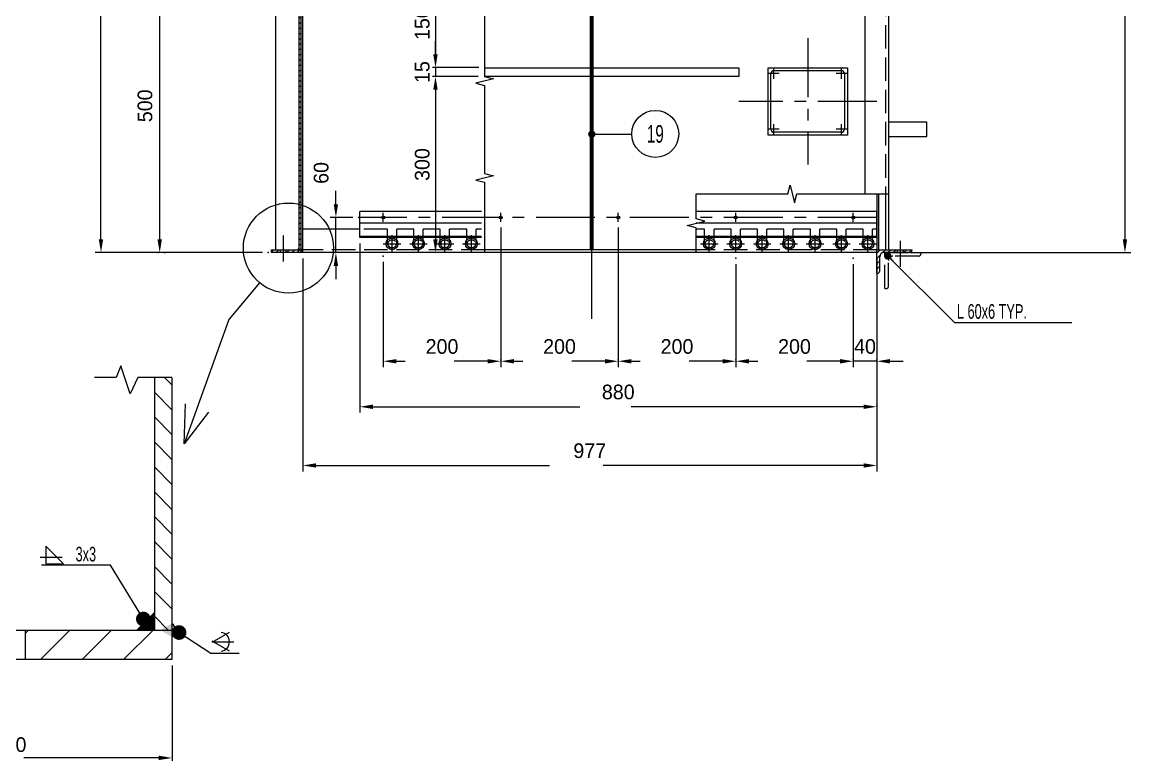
# Model space of a CAD drawing. Extents: x 0 to 8410, y 0 to 5940.
# Drawn here: x 2492 to 4379, y 2687 to 3945 of the extents above; entities that cross this region are included whole.
import ezdxf
from ezdxf.enums import TextEntityAlignment as Align

# ---------------------------------------------------------------- set-up
doc = ezdxf.new("R2010")
doc.units = 0
doc.header["$LTSCALE"] = 10
doc.header["$MEASUREMENT"] = 0
doc.linetypes.add('ASSI', pattern=[16, 10, -2, 2, -2])
doc.linetypes.add('TRATTEGGIO', pattern=[5.5, 4, -1.5])
doc.layers.add('P-2A08', color=7, linetype='Continuous')
doc.layers.add('P-5AED', color=7, linetype='Continuous')
doc.dimstyles.new('551N12131610_01_00411476260', dxfattribs={"dimscale": 10, "dimtxt": 2.5, "dimasz": 2.25, "dimexe": 0.5, "dimexo": 1, "dimgap": 1, "dimtad": 1, "dimlfac": 2, "dimdsep": 46, "dimtxsty": 'Standard', "dimblk1": 'NONE', "dimsah": 1, "dimcen": 0, "dimclrd": 6, "dimclre": 6, "dimclrt": 2, "dimazin": 2, "dimtfac": 1, "dimtdec": 4, "dimtmove": 0, "dimatfit": 3, "dimldrblk": 'DOT', "dimfxl": 0, "dimtvp": 1, "dimtolj": 1, "dimtzin": 0, "dimarcsym": 0})
doc.dimstyles.new('551N13131610_01_00411476260', dxfattribs={"dimscale": 10, "dimtxt": 2.5, "dimasz": 2.25, "dimexe": 0.5, "dimexo": 1, "dimgap": 1, "dimtad": 1, "dimdsep": 46, "dimtxsty": 'Standard', "dimsah": 1, "dimcen": 0, "dimclrd": 6, "dimclre": 6, "dimclrt": 2, "dimazin": 2, "dimtfac": 1, "dimtdec": 4, "dimtmove": 0, "dimatfit": 3, "dimldrblk": 'DOT', "dimfxl": 0, "dimtvp": 1, "dimtolj": 1, "dimtzin": 0, "dimarcsym": 0})
doc.dimstyles.new('772N11111810_01_00411476260', dxfattribs={"dimscale": 10, "dimtxt": 2.5, "dimasz": 2.25, "dimexe": 1, "dimexo": 1, "dimgap": 1.25, "dimtad": 1, "dimdsep": 46, "dimtxsty": 'Standard', "dimsah": 1, "dimcen": 0, "dimclrd": 6, "dimclre": 6, "dimclrt": 2, "dimazin": 2, "dimtfac": 1, "dimtdec": 4, "dimtmove": 0, "dimatfit": 3, "dimldrblk": 'DOT', "dimfxl": 0, "dimtvp": 1.25, "dimtolj": 1, "dimtzin": 0, "dimarcsym": 0})
doc.dimstyles.new('PD10_0553N13131510_01_00411476260', dxfattribs={"dimscale": 10, "dimtxt": 2.5, "dimasz": 2.25, "dimexe": 0.5, "dimexo": 1, "dimgap": 1, "dimtad": 1, "dimlfac": 0.1, "dimdsep": 46, "dimtxsty": 'Standard', "dimsah": 1, "dimcen": 0, "dimclrd": 6, "dimclre": 6, "dimclrt": 2, "dimazin": 2, "dimtfac": 1, "dimtdec": 4, "dimtmove": 0, "dimatfit": 3, "dimldrblk": 'DOT', "dimfxl": 0, "dimtvp": 1, "dimtolj": 1, "dimtzin": 0, "dimarcsym": 0})
doc.dimstyles.new('PD10_0883N13131510_01_00411476260', dxfattribs={"dimscale": 10, "dimtxt": 2.5, "dimasz": 2.25, "dimexe": 0.5, "dimexo": 1, "dimgap": 1, "dimtad": 1, "dimlfac": 0.1, "dimdsep": 46, "dimtxsty": 'Standard', "dimsah": 1, "dimcen": 0, "dimclrd": 6, "dimclre": 6, "dimclrt": 2, "dimazin": 2, "dimtfac": 1, "dimtdec": 4, "dimtmove": 0, "dimatfit": 3, "dimldrblk": 'DOT', "dimfxl": 0, "dimtvp": 1, "dimtolj": 1, "dimtzin": 0, "dimarcsym": 0})
pattern_1 = [(45, (0, 0), (-4.490128, 4.490128), [])]

# ---------------------------------------------------------------- blocks, each defined once
blk = doc.blocks.new('*D21')
at = {"layer": 'Defpoints', "color": 0, "linetype": 'Continuous'}
for p in [(2247.4, 2859.9), (2747.4, 2859.9), (2747.4, 2692.3)]:
    blk.add_point(p, dxfattribs=at)
at = {"layer": 'P-2A08', "color": 6, "linetype": 'Continuous', "lineweight": -2}
for p, q in [((2247.4, 2849.9), (2247.4, 2687.3)), ((2747.4, 2849.9), (2747.4, 2687.3)), ((2269.9, 2692.3), (2437.9, 2692.3)), ((2724.9, 2692.3), (2495.4, 2692.3))]:
    blk.add_line(p, q, dxfattribs=at)
at = {"layer": 'P-2A08', "color": 6, "linetype": 'Continuous'}
for points in [[(2269.9, 2696.1), (2269.9, 2688.6), (2247.4, 2692.3)], [(2724.9, 2696.1), (2724.9, 2688.6), (2747.4, 2692.3)]]:
    blk.add_solid(points, dxfattribs=at)
at = {"layer": 'P-2A08', "color": 2, "linetype": 'Continuous', "insert": (2481, 2714.8), "char_height": 25, "attachment_point": 5, "rotation": 0.0573}
blk.add_mtext('\\A1;50', dxfattribs=at)
blk = doc.blocks.new('_Dot')
at = {"color": 0, "linetype": 'ByBlock', "lineweight": -2}
blk.add_line((-0.5, 0), (-1, 0), dxfattribs=at)
at = {"color": 0, "linetype": 'ByBlock', "const_width": 0.5}
blk.add_lwpolyline([(-0.25, 0, 1), (0.25, 0, 1)], format="xyb", close=True, dxfattribs=at)
blk = doc.blocks.new('*D63')
at = {"layer": 'Defpoints', "color": 0, "linetype": 'Continuous'}
for p in [(3026.344549, 3612.882074), (3065.308435, 3612.882074), (3028.149, 3552.882074)]:
    blk.add_point(p, dxfattribs=at)
at = {"layer": 'P-5AED', "color": 6, "linetype": 'Continuous', "lineweight": -2}
for p, q in [((3026.344549, 3635.382074), (3026.344549, 3657.882074)), ((3055.308435, 3612.882074), (3016.344549, 3612.882074)), ((3026.344549, 3552.882074), (3026.344549, 3612.882074)), ((3018.149, 3552.882074), (3016.344549, 3552.882074)), ((3026.344549, 3530.382074), (3026.344549, 3507.882074))]:
    blk.add_line(p, q, dxfattribs=at)
at = {"layer": 'P-5AED', "color": 6, "linetype": 'Continuous'}
for points in [[(3022.594549, 3635.382074), (3030.094549, 3635.382074), (3026.344549, 3612.882074)], [(3022.594549, 3530.382074), (3030.094549, 3530.382074), (3026.344549, 3552.882074)]]:
    blk.add_solid(points, dxfattribs=at)
at = {"layer": 'P-5AED', "color": 2, "linetype": 'Continuous', "insert": (3001.344549, 3688.59636), "char_height": 25, "attachment_point": 5, "rotation": 89.999998465}
blk.add_mtext('\\A1;60', dxfattribs=at)
blk = doc.blocks.new('*D64')
at = {"layer": 'Defpoints', "color": 0, "linetype": 'Continuous'}
for p in [(2970, 3552.9), (3947, 3552.9), (2970, 3190.4)]:
    blk.add_point(p, dxfattribs=at)
at = {"layer": 'P-5AED', "color": 6, "linetype": 'Continuous', "lineweight": -2}
for p, q in [((2970, 3542.9), (2970, 3180.4)), ((3947, 3542.9), (3947, 3180.4)), ((2992.5, 3190.4), (3389.8, 3190.4)), ((3924.5, 3190.4), (3481.4, 3190.4))]:
    blk.add_line(p, q, dxfattribs=at)
at = {"layer": 'P-5AED', "color": 6, "linetype": 'Continuous'}
for points in [[(2992.5, 3194.1), (2992.5, 3186.6), (2970, 3190.4)], [(3924.5, 3194.1), (3924.5, 3186.6), (3947, 3190.4)]]:
    blk.add_solid(points, dxfattribs=at)
at = {"layer": 'P-5AED', "color": 2, "linetype": 'Continuous', "insert": (3458.5, 3215.4), "char_height": 25, "attachment_point": 5, "rotation": 0.0573}
blk.add_mtext('\\A1;977', dxfattribs=at)
blk = doc.blocks.new('*D65')
at = {"layer": 'Defpoints', "color": 0, "linetype": 'Continuous'}
for p in [(2626.491977, 5052.882074), (2923.991977, 5052.882074), (2911.358876, 3552.882074)]:
    blk.add_point(p, dxfattribs=at)
at = {"layer": 'P-5AED', "color": 6, "linetype": 'Continuous', "lineweight": -2}
for p, q in [((2913.991977, 5052.882074), (2616.491977, 5052.882074)), ((2626.491977, 3575.382074), (2626.491977, 5030.382074)), ((2901.358876, 3552.882074), (2616.491977, 3552.882074))]:
    blk.add_line(p, q, dxfattribs=at)
at = {"layer": 'P-5AED', "color": 6, "linetype": 'Continuous'}
for points in [[(2622.741977, 5030.382074), (2630.241977, 5030.382074), (2626.491977, 5052.882074)], [(2622.741977, 3575.382074), (2630.241977, 3575.382074), (2626.491977, 3552.882074)]]:
    blk.add_solid(points, dxfattribs=at)
at = {"layer": 'P-5AED', "color": 2, "linetype": 'Continuous', "insert": (2601.491977, 4302.882074), "char_height": 25, "attachment_point": 5, "rotation": 89.999998465}
blk.add_mtext('\\A1;1500', dxfattribs=at)
blk = doc.blocks.new('*D67')
at = {"layer": 'Defpoints', "color": 0, "linetype": 'Continuous'}
for p in [(2726.491977, 4052.882074), (2923.991977, 4052.882074), (2723.991977, 3552.882074)]:
    blk.add_point(p, dxfattribs=at)
at = {"layer": 'P-5AED', "color": 6, "linetype": 'Continuous', "lineweight": -2}
for p, q in [((2913.991977, 4052.882074), (2716.491977, 4052.882074)), ((2726.491977, 3575.382074), (2726.491977, 4030.382074)), ((2733.991977, 3552.882074), (2736.491977, 3552.882074))]:
    blk.add_line(p, q, dxfattribs=at)
at = {"layer": 'P-5AED', "color": 6, "linetype": 'Continuous'}
for points in [[(2722.741977, 4030.382074), (2730.241977, 4030.382074), (2726.491977, 4052.882074)], [(2722.741977, 3575.382074), (2730.241977, 3575.382074), (2726.491977, 3552.882074)]]:
    blk.add_solid(points, dxfattribs=at)
at = {"layer": 'P-5AED', "color": 2, "linetype": 'Continuous', "insert": (2701.491977, 3802.882074), "char_height": 25, "attachment_point": 5, "rotation": 89.999998465}
blk.add_mtext('\\A1;500', dxfattribs=at)
blk = doc.blocks.new('*D71')
at = {"layer": 'Defpoints', "color": 0, "linetype": 'Continuous'}
for p in [(4166.991977, 5352.882074), (4003.391977, 3552.882074), (4369.491977, 3552.882074)]:
    blk.add_point(p, dxfattribs=at)
at = {"layer": 'P-5AED', "color": 6, "linetype": 'Continuous', "lineweight": -2}
for p, q in [((4176.991977, 5352.882074), (4379.491977, 5352.882074)), ((4369.491977, 5330.382074), (4369.491977, 3575.382074)), ((4013.391977, 3552.882074), (4379.491977, 3552.882074))]:
    blk.add_line(p, q, dxfattribs=at)
at = {"layer": 'P-5AED', "color": 6, "linetype": 'Continuous'}
for points in [[(4365.741977, 5330.382074), (4373.241977, 5330.382074), (4369.491977, 5352.882074)], [(4365.741977, 3575.382074), (4373.241977, 3575.382074), (4369.491977, 3552.882074)]]:
    blk.add_solid(points, dxfattribs=at)
at = {"layer": 'P-5AED', "color": 2, "linetype": 'Continuous', "insert": (4344.491977, 4452.882074), "char_height": 25, "attachment_point": 5, "rotation": 89.999998465}
blk.add_mtext('\\A1;1800', dxfattribs=at)
blk = doc.blocks.new('*D76')
at = {"layer": 'Defpoints', "color": 0, "linetype": 'Continuous'}
for p in [(3067, 3578.5), (3067, 3290.4), (3947, 3292.9)]:
    blk.add_point(p, dxfattribs=at)
at = {"layer": 'P-5AED', "color": 6, "linetype": 'Continuous', "lineweight": -2}
for p, q in [((3067, 3568.5), (3067, 3280.4)), ((3089.5, 3290.4), (3441.4, 3290.4)), ((3924.5, 3290.4), (3528.9, 3290.4)), ((3947, 3282.9), (3947, 3280.4))]:
    blk.add_line(p, q, dxfattribs=at)
at = {"layer": 'P-5AED', "color": 6, "linetype": 'Continuous'}
for points in [[(3089.5, 3294.1), (3089.5, 3286.6), (3067, 3290.4)], [(3924.5, 3294.1), (3924.5, 3286.6), (3947, 3290.4)]]:
    blk.add_solid(points, dxfattribs=at)
at = {"layer": 'P-5AED', "color": 2, "linetype": 'Continuous', "insert": (3507, 3315.4), "char_height": 25, "attachment_point": 5, "rotation": 0.0573}
blk.add_mtext('\\A1;880', dxfattribs=at)
blk = doc.blocks.new('*D77')
at = {"layer": 'Defpoints', "color": 0, "linetype": 'Continuous'}
for p in [(3906.991977, 3543.384282), (3906.991977, 3367.882074), (3946.991977, 3370.382074)]:
    blk.add_point(p, dxfattribs=at)
at = {"layer": 'P-5AED', "color": 6, "linetype": 'Continuous', "lineweight": -2}
for p, q in [((3906.991977, 3533.384282), (3906.991977, 3357.882074)), ((3884.491977, 3367.882074), (3861.991977, 3367.882074)), ((3946.991977, 3367.882074), (3906.991977, 3367.882074)), ((3946.991977, 3360.382074), (3946.991977, 3357.882074)), ((3969.491977, 3367.882074), (3991.991977, 3367.882074))]:
    blk.add_line(p, q, dxfattribs=at)
at = {"layer": 'P-5AED', "color": 6, "linetype": 'Continuous'}
for points in [[(3884.491977, 3371.632074), (3884.491977, 3364.132074), (3906.991977, 3367.882074)], [(3969.491977, 3371.632074), (3969.491977, 3364.132074), (3946.991977, 3367.882074)]]:
    blk.add_solid(points, dxfattribs=at)
at = {"layer": 'P-5AED', "color": 2, "linetype": 'Continuous', "insert": (3926.991977, 3392.882074), "char_height": 25, "attachment_point": 5, "rotation": 0.05729578}
blk.add_mtext('\\A1;40', dxfattribs=at)
blk = doc.blocks.new('*D78')
at = {"layer": 'Defpoints', "color": 0, "linetype": 'Continuous'}
for p in [(3707, 3543.4), (3707, 3367.9), (3907, 3370.4)]:
    blk.add_point(p, dxfattribs=at)
at = {"layer": 'P-5AED', "color": 6, "linetype": 'Continuous', "lineweight": -2}
for p, q in [((3707, 3533.4), (3707, 3357.9)), ((3729.5, 3367.9), (3744.5, 3367.9)), ((3884.5, 3367.9), (3827.8, 3367.9)), ((3907, 3360.4), (3907, 3357.9))]:
    blk.add_line(p, q, dxfattribs=at)
at = {"layer": 'P-5AED', "color": 6, "linetype": 'Continuous'}
for points in [[(3729.5, 3371.6), (3729.5, 3364.1), (3707, 3367.9)], [(3884.5, 3371.6), (3884.5, 3364.1), (3907, 3367.9)]]:
    blk.add_solid(points, dxfattribs=at)
at = {"layer": 'P-5AED', "color": 2, "linetype": 'Continuous', "insert": (3807, 3392.9), "char_height": 25, "attachment_point": 5, "rotation": 0.0573}
blk.add_mtext('\\A1;200', dxfattribs=at)
blk = doc.blocks.new('*D79')
at = {"layer": 'Defpoints', "color": 0, "linetype": 'Continuous'}
for p in [(3507, 3605.4), (3507, 3367.9), (3707, 3370.4)]:
    blk.add_point(p, dxfattribs=at)
at = {"layer": 'P-5AED', "color": 6, "linetype": 'Continuous', "lineweight": -2}
for p, q in [((3507, 3595.4), (3507, 3357.9)), ((3529.5, 3367.9), (3544.5, 3367.9)), ((3684.5, 3367.9), (3627.8, 3367.9)), ((3707, 3360.4), (3707, 3357.9))]:
    blk.add_line(p, q, dxfattribs=at)
at = {"layer": 'P-5AED', "color": 6, "linetype": 'Continuous'}
for points in [[(3529.5, 3371.6), (3529.5, 3364.1), (3507, 3367.9)], [(3684.5, 3371.6), (3684.5, 3364.1), (3707, 3367.9)]]:
    blk.add_solid(points, dxfattribs=at)
at = {"layer": 'P-5AED', "color": 2, "linetype": 'Continuous', "insert": (3607, 3392.9), "char_height": 25, "attachment_point": 5, "rotation": 0.0573}
blk.add_mtext('\\A1;200', dxfattribs=at)
blk = doc.blocks.new('*D80')
at = {"layer": 'Defpoints', "color": 0, "linetype": 'Continuous'}
for p in [(3307, 3605.4), (3307, 3367.9), (3507, 3370.4)]:
    blk.add_point(p, dxfattribs=at)
at = {"layer": 'P-5AED', "color": 6, "linetype": 'Continuous', "lineweight": -2}
for p, q in [((3307, 3595.4), (3307, 3357.9)), ((3329.5, 3367.9), (3344.5, 3367.9)), ((3484.5, 3367.9), (3427.8, 3367.9)), ((3507, 3360.4), (3507, 3357.9))]:
    blk.add_line(p, q, dxfattribs=at)
at = {"layer": 'P-5AED', "color": 6, "linetype": 'Continuous'}
for points in [[(3329.5, 3371.6), (3329.5, 3364.1), (3307, 3367.9)], [(3484.5, 3371.6), (3484.5, 3364.1), (3507, 3367.9)]]:
    blk.add_solid(points, dxfattribs=at)
at = {"layer": 'P-5AED', "color": 2, "linetype": 'Continuous', "insert": (3407, 3392.9), "char_height": 25, "attachment_point": 5, "rotation": 0.0573}
blk.add_mtext('\\A1;200', dxfattribs=at)
blk = doc.blocks.new('*D81')
at = {"layer": 'Defpoints', "color": 0, "linetype": 'Continuous'}
for p in [(3107, 3547.1), (3107, 3367.9), (3307, 3370.4)]:
    blk.add_point(p, dxfattribs=at)
at = {"layer": 'P-5AED', "color": 6, "linetype": 'Continuous', "lineweight": -2}
for p, q in [((3107, 3537.1), (3107, 3357.9)), ((3129.5, 3367.9), (3144.5, 3367.9)), ((3284.5, 3367.9), (3227.8, 3367.9)), ((3307, 3360.4), (3307, 3357.9))]:
    blk.add_line(p, q, dxfattribs=at)
at = {"layer": 'P-5AED', "color": 6, "linetype": 'Continuous'}
for points in [[(3129.5, 3371.6), (3129.5, 3364.1), (3107, 3367.9)], [(3284.5, 3371.6), (3284.5, 3364.1), (3307, 3367.9)]]:
    blk.add_solid(points, dxfattribs=at)
at = {"layer": 'P-5AED', "color": 2, "linetype": 'Continuous', "insert": (3207, 3392.9), "char_height": 25, "attachment_point": 5, "rotation": 0.0573}
blk.add_mtext('\\A1;200', dxfattribs=at)
blk = doc.blocks.new('*D84')
at = {"layer": 'Defpoints', "color": 0, "linetype": 'Continuous'}
for p in [(3278.7, 3852.9), (3195.9, 3552.9), (3279.5, 3552.9)]:
    blk.add_point(p, dxfattribs=at)
at = {"layer": 'P-5AED', "color": 6, "linetype": 'Continuous', "lineweight": -2}
for p, q in [((3268.7, 3852.9), (3190.9, 3852.9)), ((3195.9, 3830.4), (3195.9, 3575.4)), ((3269.5, 3552.9), (3190.9, 3552.9))]:
    blk.add_line(p, q, dxfattribs=at)
at = {"layer": 'P-5AED', "color": 6, "linetype": 'Continuous'}
for points in [[(3192.1, 3830.4), (3199.6, 3830.4), (3195.9, 3852.9)], [(3192.1, 3575.4), (3199.6, 3575.4), (3195.9, 3552.9)]]:
    blk.add_solid(points, dxfattribs=at)
at = {"layer": 'P-5AED', "color": 2, "linetype": 'Continuous', "insert": (3173.4, 3702.9), "char_height": 25, "attachment_point": 5, "rotation": 90}
blk.add_mtext('\\A1;300', dxfattribs=at)
blk = doc.blocks.new('*D85')
at = {"layer": 'Defpoints', "color": 0, "linetype": 'Continuous'}
for p in [(3195.9, 3852.9), (3278.7, 3852.9), (3279.5, 3867.9)]:
    blk.add_point(p, dxfattribs=at)
at = {"layer": 'P-5AED', "color": 6, "linetype": 'Continuous', "lineweight": -2}
for p, q in [((3195.9, 3890.4), (3195.9, 3912.9)), ((3269.5, 3867.9), (3190.9, 3867.9)), ((3268.7, 3852.9), (3190.9, 3852.9)), ((3195.9, 3867.9), (3195.9, 3852.9)), ((3195.9, 3830.4), (3195.9, 3807.9))]:
    blk.add_line(p, q, dxfattribs=at)
at = {"layer": 'P-5AED', "color": 6, "linetype": 'Continuous'}
for points in [[(3192.1, 3890.4), (3199.6, 3890.4), (3195.9, 3867.9)], [(3192.1, 3830.4), (3199.6, 3830.4), (3195.9, 3852.9)]]:
    blk.add_solid(points, dxfattribs=at)
at = {"layer": 'P-5AED', "color": 2, "linetype": 'Continuous', "insert": (3173.4, 3860.4), "char_height": 25, "attachment_point": 5, "rotation": 90}
blk.add_mtext('\\A1;15', dxfattribs=at)
blk = doc.blocks.new('*D86')
at = {"layer": 'Defpoints', "color": 0, "linetype": 'Continuous'}
for p in [(3278.7, 4017.9), (3195.9, 3867.9), (3279.5, 3867.9)]:
    blk.add_point(p, dxfattribs=at)
at = {"layer": 'P-5AED', "color": 6, "linetype": 'Continuous', "lineweight": -2}
for p, q in [((3268.7, 4017.9), (3190.9, 4017.9)), ((3195.9, 3995.4), (3195.9, 3890.4)), ((3269.5, 3867.9), (3190.9, 3867.9))]:
    blk.add_line(p, q, dxfattribs=at)
at = {"layer": 'P-5AED', "color": 6, "linetype": 'Continuous'}
for points in [[(3192.1, 3995.4), (3199.6, 3995.4), (3195.9, 4017.9)], [(3192.1, 3890.4), (3199.6, 3890.4), (3195.9, 3867.9)]]:
    blk.add_solid(points, dxfattribs=at)
at = {"layer": 'P-5AED', "color": 2, "linetype": 'Continuous', "insert": (3173.4, 3942.9), "char_height": 25, "attachment_point": 5, "rotation": 90}
blk.add_mtext('\\A1;150', dxfattribs=at)
blk = doc.blocks.new('*D91')
at = {"layer": 'Defpoints', "color": 0, "linetype": 'Continuous'}
for p in [(3712, 4347.9), (3712, 4256.7), (3462, 3440.4)]:
    blk.add_point(p, dxfattribs=at)
at = {"layer": 'P-5AED', "color": 6, "linetype": 'Continuous', "lineweight": -2}
for p, q in [((3712, 4337.9), (3712, 4251.7)), ((3462, 3450.4), (3462, 4261.7)), ((3462, 4256.7), (3689.5, 4256.7))]:
    blk.add_line(p, q, dxfattribs=at)
at = {"layer": 'P-5AED', "color": 6, "linetype": 'Continuous'}
blk.add_solid([(3689.5, 4260.5), (3689.5, 4253), (3712, 4256.7)], dxfattribs=at)
at = {"layer": 'P-5AED', "color": 2, "linetype": 'Continuous', "insert": (3376, 4279.2), "char_height": 25, "attachment_point": 5, "rotation": 0.0573}
blk.add_mtext('\\A1;500', dxfattribs=at)
blk = doc.blocks.new('_None')

msp = doc.modelspace()

# ---------------------------------------------------------------- hatches: boundary and pattern name
at = {"layer": 'P-2A08', "linetype": 'Continuous'}
h = msp.add_hatch(dxfattribs=at)
h.set_pattern_fill('_U', color=6, scale=30, angle=315, style=0, pattern_type=0)
h.set_pattern_definition([(315, (-106972.518, -26874.656), (21.2132034, 21.2132034), [])])
h.paths.add_polyline_path([(2747.3587, 2909.8514), (2717.3587, 2909.8514), (2717.3587, 3340.3956), (2747.3587, 3340.3956)])
h = msp.add_hatch(dxfattribs=at)
h.set_pattern_fill('_U', color=6, angle=45, style=0, pattern_type=0)
h.set_pattern_definition([(45, (-106972.5175, -26874.6563), (-0.707106781, 0.707106781), [])])
h.paths.add_polyline_path([(2717.3587, 2909.8514), (2717.3587, 2939.8514), (2687.3587, 2909.8514)])
h = msp.add_hatch(dxfattribs=at)
h.set_pattern_fill('_U', color=6, scale=50, angle=45, style=0, pattern_type=0)
h.set_pattern_definition([(45, (-106972.52, -26874.656), (-35.35534, 35.35534), [])])
h.paths.add_polyline_path([(2497.3587, 2859.8514), (2747.3587, 2859.8514), (2747.3587, 2909.8514), (2497.3587, 2909.8514)])
h = msp.add_hatch(color=6, dxfattribs=at)
edge = h.paths.add_edge_path()
edge.add_line((2747.3587, 2921.3984), (2727.3587, 2909.8514))
edge.add_line((2727.3587, 2909.8514), (2747.3587, 2898.3043))
edge.add_arc((2739.5645, 2909.8514), 13.9314, 304.0192916, 415.9807084)
at = {"layer": 'P-5AED', "linetype": 'Continuous'}
h = msp.add_hatch(dxfattribs=at)
h.set_pattern_fill('_U', color=6, scale=6.35, angle=45, style=0, pattern_type=0)
h.set_pattern_definition(pattern_1)
h.paths.add_polyline_path([(2941.992, 3557.8821), (2963.992, 3557.8821), (2963.992, 4477.8821), (2966.992, 4477.8821), (2966.992, 3552.8821), (2941.992, 3552.8821)])
h = msp.add_hatch(dxfattribs=at)
h.set_pattern_fill('_U', color=6, scale=6.35, angle=45, style=0, pattern_type=0)
h.set_pattern_definition(pattern_1)
h.paths.add_polyline_path([(2916.992, 3552.8821), (2931.992, 3552.8821), (2931.992, 3557.8821), (2916.992, 3557.8821)])
for points in [[(2960.992, 3557.8821), (2963.992, 3557.8821), (2963.992, 3560.8821)], [(2966.992, 3555.7608), (2967.2977, 3556.1187), (2967.5437, 3556.5201), (2967.7238, 3556.955), (2967.8337, 3557.4128), (2967.8707, 3557.8821), (2967.8337, 3558.3514), (2967.7238, 3558.8091), (2967.5437, 3559.244), (2967.2977, 3559.6454), (2966.992, 3560.0034), (2964.8707, 3557.8821)]]:
    msp.add_hatch(color=6, dxfattribs=at).paths.add_polyline_path(points)
h = msp.add_hatch(dxfattribs=at)
h.set_pattern_fill('_U', color=6, scale=6.35, angle=45, style=0, pattern_type=0)
h.set_pattern_definition(pattern_1)
h.paths.add_polyline_path([(3951.992, 3545.6821), (3952.0314, 3546.4347), (3952.1493, 3547.179), (3952.3444, 3547.907), (3952.6145, 3548.6106), (3952.9566, 3549.2821), (3953.3671, 3549.9141), (3953.8413, 3550.4998), (3954.3742, 3551.0327), (3954.9599, 3551.507), (3955.592, 3551.9175), (3956.2635, 3552.2596), (3956.9671, 3552.5297), (3957.695, 3552.7247), (3958.4394, 3552.8426), (3959.192, 3552.8821), (3981.992, 3552.8821), (3981.992, 3557.8821), (3946.992, 3557.8821), (3946.992, 3518.9229), (3948.392, 3518.9229), (3948.9043, 3518.9595), (3949.4062, 3519.0687), (3949.8875, 3519.2482), (3950.3383, 3519.4944), (3950.7495, 3519.8022), (3951.1127, 3520.1654), (3951.4205, 3520.5766), (3951.6667, 3521.0274), (3951.8462, 3521.5087), (3951.9553, 3522.0106), (3951.992, 3522.5229)])
h = msp.add_hatch(dxfattribs=at)
h.set_pattern_fill('_U', color=6, scale=6.35, angle=45, style=0, pattern_type=0)
h.set_pattern_definition(pattern_1)
h.paths.add_polyline_path([(4003.392, 3552.8821), (4003.9043, 3552.9187), (4004.4062, 3553.0279), (4004.8875, 3553.2074), (4005.3383, 3553.4536), (4005.7495, 3553.7614), (4006.1127, 3554.1246), (4006.4205, 3554.5358), (4006.6667, 3554.9866), (4006.8462, 3555.4678), (4006.9553, 3555.9697), (4006.992, 3556.4821), (4006.992, 3557.8821), (3991.992, 3557.8821), (3991.992, 3552.8821)])

# ---------------------------------------------------------------- linework, layer by layer
at = {"layer": 'P-2A08', "color": 6, "linetype": 'Continuous'}
for p, q in [((2660.307, 3360.3097), (2652.3462, 3340.3956)), ((2676.2285, 3312.5449), (2660.307, 3360.3097)), ((2652.3462, 3340.3956), (2615.7266, 3340.3956)), ((2688.9658, 3340.3956), (2676.2285, 3312.5449)), ((2747.3587, 3340.3956), (2688.9658, 3340.3956)), ((2532.6551, 3052.7994), (2532.6551, 3022.7994)), ((2532.6551, 3052.7994), (2532.6551, 3022.7994)), ((2562.6551, 3022.7994), (2532.6551, 3052.7994)), ((2522.8509, 3034.2783), (2560.3799, 3034.2783)), ((2642.7267, 3020.5168), (2525.5365, 3020.5168)), ((2532.6551, 3022.7994), (2562.6551, 3022.7994)), ((2813.3391, 2870.6955), (2861.9502, 2870.6955))]:
    msp.add_line(p, q, dxfattribs=at)
at = {"layer": 'P-2A08', "color": 4, "linetype": 'Continuous'}
for p, q in [((2717.3587, 3340.3956), (2717.3587, 2909.8514)), ((2747.3587, 3340.3956), (2747.3587, 2909.8514)), ((2717.3587, 2939.8514), (2687.3587, 2909.8514)), ((2717.3587, 2909.8514), (2717.3587, 2939.8514)), ((2247.3587, 2909.8514), (2747.3587, 2909.8514)), ((2497.3587, 2909.8514), (2497.3587, 2859.8514)), ((2687.3587, 2909.8514), (2717.3587, 2909.8514)), ((2747.3587, 2909.8514), (2747.3587, 2859.8514)), ((2747.3587, 2859.8514), (2247.3587, 2859.8514))]:
    msp.add_line(p, q, dxfattribs=at)
at = {"layer": 'P-2A08', "color": 2, "linetype": 'Continuous'}
for p, q in [((2844.7699, 2905.7006), (2815.4695, 2888.784)), ((2815.4695, 2891.5595), (2844.7699, 2874.6429)), ((2815.4695, 2890.1717), (2852.8963, 2890.1717))]:
    msp.add_line(p, q, dxfattribs=at)
at = {"layer": 'P-2A08', "color": 6, "linetype": 'Continuous'}
msp.add_arc((2739.5645, 2909.8514), 13.9314, 304.0192916, 55.9807084, dxfattribs=at)
at = {"layer": 'P-2A08', "color": 2, "linetype": 'Continuous'}
msp.add_arc((2829.0554, 2890.1717), 16.1217, 276.598919, 83.401081, dxfattribs=at)
at = {"layer": 'P-5AED', "color": 4, "linetype": 'Continuous'}
for p, q in [((3966.992, 5352.8821), (3966.992, 3652.8821)), ((2969.992, 3552.8821), (2969.992, 5049.8821)), ((2963.992, 3557.8821), (2963.992, 4477.8821)), ((2966.992, 3552.8821), (2966.992, 4477.8821)), ((2923.992, 3557.8821), (2923.992, 4052.8821)), ((3459.492, 3557.8821), (3459.492, 4050.3821)), ((3464.492, 3557.8821), (3464.492, 4050.3821)), ((3926.992, 4050.3821), (3926.992, 3652.8821)), ((3711.992, 3852.8821), (3278.6598, 3852.8821)), ((3279.492, 3867.8821), (3711.992, 3867.8821)), ((3711.992, 3867.8821), (3711.992, 3852.8821)), ((3761.992, 3752.8821), (3761.992, 3867.8821)), ((3761.992, 3867.8821), (3896.992, 3867.8821)), ((3766.992, 3762.8821), (3766.992, 3857.8821)), ((3771.992, 3862.8821), (3886.992, 3862.8821)), ((3891.992, 3857.8821), (3891.992, 3762.8821)), ((3896.992, 3867.8821), (3896.992, 3752.8821)), ((3966.992, 3775.3821), (4031.992, 3775.3821)), ((4031.992, 3750.3821), (4031.992, 3775.3821)), ((3886.992, 3757.8821), (3771.992, 3757.8821)), ((3896.992, 3752.8821), (3761.992, 3752.8821)), ((3966.992, 3750.3821), (4031.992, 3750.3821)), ((3946.992, 3652.8821), (3946.992, 3557.8821)), ((3949.992, 3652.8821), (3949.992, 3557.8821)), ((3961.992, 3652.8821), (3961.992, 3557.8821)), ((3966.992, 3652.8821), (3966.992, 3557.8821)), ((3066.992, 3578.4869), (3066.992, 3622.8821)), ((3274.492, 3622.8821), (3066.992, 3622.8821)), ((3946.992, 3622.8821), (3639.492, 3622.8821)), ((3066.992, 3592.8821), (2969.992, 3592.8821)), ((3274.492, 3602.8821), (3066.992, 3602.8821)), ((3946.992, 3602.8821), (3639.492, 3602.8821)), ((3274.492, 3580.6082), (3066.992, 3580.6082)), ((3274.492, 3578.4869), (3066.992, 3578.4869)), ((3946.992, 3580.6082), (3639.492, 3580.6082)), ((3946.992, 3578.4869), (3639.492, 3578.4869)), ((2916.992, 3552.8821), (2916.992, 3557.8821)), ((2916.992, 3557.8821), (2941.992, 3557.8821)), ((2941.992, 3552.8821), (2916.992, 3552.8821)), ((2931.992, 3552.8821), (2931.992, 3557.8821)), ((2941.992, 3552.8821), (2941.992, 3557.8821)), ((2941.992, 3557.8821), (2963.992, 3557.8821)), ((2966.992, 3552.8821), (2941.992, 3552.8821)), ((3028.149, 3552.8821), (2966.992, 3552.8821)), ((3946.992, 3552.8821), (3028.149, 3552.8821)), ((3639.492, 3557.8821), (3279.492, 3557.8821)), ((3946.992, 3517.8821), (3946.992, 3557.8821)), ((3946.992, 3557.8821), (4006.992, 3557.8821)), ((4006.992, 3557.8821), (4006.992, 3556.4821)), ((3951.992, 3521.4821), (3951.992, 3545.6821)), ((3946.992, 3517.8821), (3948.392, 3517.8821))]:
    msp.add_line(p, q, dxfattribs=at)
at = {"layer": 'P-5AED', "color": 6, "linetype": 'ASSI'}
for p, q in [((3461.992, 3440.4061), (3461.992, 5336.8436)), ((3829.492, 3917.8821), (3829.492, 3702.8821)), ((3780.992, 3857.8821), (3762.992, 3857.8821)), ((3771.992, 3848.8821), (3771.992, 3866.8821)), ((3895.992, 3857.8821), (3877.992, 3857.8821)), ((3886.992, 3848.8821), (3886.992, 3866.8821)), ((3946.992, 3810.3821), (3711.992, 3810.3821)), ((3780.992, 3762.8821), (3762.992, 3762.8821)), ((3771.992, 3753.8821), (3771.992, 3771.8821)), ((3895.992, 3762.8821), (3877.992, 3762.8821)), ((3886.992, 3753.8821), (3886.992, 3771.8821)), ((3946.992, 3612.8821), (3066.992, 3612.8821)), ((3106.992, 3605.3821), (3106.992, 3620.3821)), ((3306.992, 3605.3821), (3306.992, 3620.3821)), ((3506.992, 3605.3821), (3506.992, 3620.3821)), ((3706.992, 3605.3821), (3706.992, 3620.3821)), ((3906.992, 3605.3821), (3906.992, 3620.3821)), ((2936.992, 3537.5189), (2936.992, 3581.9581)), ((3106.992, 3567.8821), (3136.992, 3567.8821)), ((3121.992, 3552.8821), (3121.992, 3582.8821)), ((3151.992, 3567.8821), (3181.992, 3567.8821)), ((3166.992, 3552.8821), (3166.992, 3582.8821)), ((3196.992, 3567.8821), (3226.992, 3567.8821)), ((3211.992, 3552.8821), (3211.992, 3582.8821)), ((3241.992, 3567.8821), (3271.992, 3567.8821)), ((3256.992, 3552.8821), (3256.992, 3582.8821)), ((3646.992, 3567.8821), (3676.992, 3567.8821)), ((3661.992, 3552.8821), (3661.992, 3582.8821)), ((3691.992, 3567.8821), (3721.992, 3567.8821)), ((3706.992, 3552.8821), (3706.992, 3582.8821)), ((3736.992, 3567.8821), (3766.992, 3567.8821)), ((3751.992, 3552.8821), (3751.992, 3582.8821)), ((3781.992, 3567.8821), (3811.992, 3567.8821)), ((3796.992, 3552.8821), (3796.992, 3582.8821)), ((3826.992, 3567.8821), (3856.992, 3567.8821)), ((3841.992, 3552.8821), (3841.992, 3582.8821)), ((3871.992, 3567.8821), (3901.992, 3567.8821)), ((3886.992, 3552.8821), (3886.992, 3582.8821)), ((3916.992, 3567.8821), (3946.992, 3567.8821)), ((3931.992, 3552.8821), (3931.992, 3582.8821)), ((3986.992, 3573.2453), (3986.992, 3528.8061))]:
    msp.add_line(p, q, dxfattribs=at)
at = {"layer": 'P-5AED', "color": 6, "linetype": 'TRATTEGGIO'}
for p, q in [((3961.992, 4050.3821), (3961.992, 3652.8821)), ((3113.992, 3592.8821), (3066.992, 3592.8821)), ((3113.992, 3573.8821), (3113.992, 3592.8821)), ((3158.992, 3592.8821), (3129.992, 3592.8821)), ((3129.992, 3573.8821), (3129.992, 3592.8821)), ((3158.992, 3573.8821), (3158.992, 3592.8821)), ((3203.992, 3592.8821), (3174.992, 3592.8821)), ((3174.992, 3573.8821), (3174.992, 3592.8821)), ((3203.992, 3573.8821), (3203.992, 3592.8821)), ((3248.992, 3592.8821), (3219.992, 3592.8821)), ((3219.992, 3573.8821), (3219.992, 3592.8821)), ((3248.992, 3573.8821), (3248.992, 3592.8821)), ((3274.492, 3592.8821), (3264.992, 3592.8821)), ((3264.992, 3573.8821), (3264.992, 3592.8821)), ((3653.992, 3592.8821), (3639.492, 3592.8821)), ((3653.992, 3573.8821), (3653.992, 3592.8821)), ((3698.992, 3592.8821), (3669.992, 3592.8821)), ((3669.992, 3573.8821), (3669.992, 3592.8821)), ((3698.992, 3573.8821), (3698.992, 3592.8821)), ((3743.992, 3592.8821), (3714.992, 3592.8821)), ((3714.992, 3573.8821), (3714.992, 3592.8821)), ((3743.992, 3573.8821), (3743.992, 3592.8821)), ((3788.992, 3592.8821), (3759.992, 3592.8821)), ((3759.992, 3573.8821), (3759.992, 3592.8821)), ((3788.992, 3573.8821), (3788.992, 3592.8821)), ((3833.992, 3592.8821), (3804.992, 3592.8821)), ((3804.992, 3573.8821), (3804.992, 3592.8821)), ((3833.992, 3573.8821), (3833.992, 3592.8821)), ((3878.992, 3592.8821), (3849.992, 3592.8821)), ((3849.992, 3573.8821), (3849.992, 3592.8821)), ((3878.992, 3573.8821), (3878.992, 3592.8821)), ((3894.992, 3573.8821), (3894.992, 3592.8821)), ((3923.992, 3592.8821), (3894.992, 3592.8821)), ((3923.992, 3573.8821), (3923.992, 3592.8821)), ((3939.992, 3573.8821), (3939.992, 3592.8821)), ((3946.992, 3592.8821), (3939.992, 3592.8821)), ((3113.992, 3568.8821), (3113.992, 3573.8821)), ((3129.992, 3568.8821), (3129.992, 3573.8821)), ((3158.992, 3568.8821), (3158.992, 3573.8821)), ((3174.992, 3568.8821), (3174.992, 3573.8821)), ((3203.992, 3568.8821), (3203.992, 3573.8821)), ((3219.992, 3568.8821), (3219.992, 3573.8821)), ((3248.992, 3568.8821), (3248.992, 3573.8821)), ((3264.992, 3568.8821), (3264.992, 3573.8821)), ((3653.992, 3568.8821), (3653.992, 3573.8821)), ((3669.992, 3568.8821), (3669.992, 3573.8821)), ((3698.992, 3568.8821), (3698.992, 3573.8821)), ((3714.992, 3568.8821), (3714.992, 3573.8821)), ((3743.992, 3568.8821), (3743.992, 3573.8821)), ((3759.992, 3568.8821), (3759.992, 3573.8821)), ((3788.992, 3568.8821), (3788.992, 3573.8821)), ((3804.992, 3568.8821), (3804.992, 3573.8821)), ((3833.992, 3568.8821), (3833.992, 3573.8821)), ((3849.992, 3568.8821), (3849.992, 3573.8821)), ((3878.992, 3568.8821), (3878.992, 3573.8821)), ((3894.992, 3568.8821), (3894.992, 3573.8821)), ((3923.992, 3568.8821), (3923.992, 3573.8821)), ((3939.992, 3568.8821), (3939.992, 3573.8821)), ((3279.492, 3557.8821), (2969.992, 3557.8821)), ((3946.992, 3557.8821), (3639.492, 3557.8821)), ((3960.992, 3491.8821), (3960.992, 3552.8821)), ((4003.392, 3552.8821), (4021.992, 3552.8821)), ((4021.992, 3552.8821), (4021.992, 3550.4821)), ((3966.992, 3495.4821), (3966.992, 3539.6821)), ((4018.392, 3546.8821), (3974.192, 3546.8821)), ((3960.992, 3491.8821), (3963.392, 3491.8821))]:
    msp.add_line(p, q, dxfattribs=at)
at = {"layer": 'P-5AED', "color": 6, "linetype": 'Continuous'}
for p, q in [((3279.492, 4002.674), (3279.492, 3852.674)), ((3279.492, 3852.674), (3294.492, 3848.924)), ((3294.492, 3848.924), (3264.492, 3841.424)), ((3264.492, 3841.424), (3279.492, 3837.674)), ((3279.492, 3837.674), (3279.492, 3687.674)), ((3294.492, 3683.924), (3264.492, 3676.424)), ((3279.492, 3687.674), (3294.492, 3683.924)), ((3264.492, 3676.424), (3279.492, 3672.674)), ((3279.492, 3672.674), (3279.492, 3552.8821)), ((3795.742, 3652.8821), (3799.492, 3667.8821)), ((3799.492, 3667.8821), (3806.992, 3637.8821)), ((3639.492, 3652.8821), (3795.742, 3652.8821)), ((3639.492, 3610.3821), (3639.492, 3652.8821)), ((3806.992, 3637.8821), (3810.742, 3652.8821)), ((3810.742, 3652.8821), (3966.992, 3652.8821)), ((3624.492, 3599.1321), (3654.492, 3606.6321)), ((3654.492, 3606.6321), (3639.492, 3610.3821)), ((3946.992, 3578.4869), (3946.992, 3622.8821)), ((3639.492, 3595.3821), (3624.492, 3599.1321)), ((3639.492, 3552.8821), (3639.492, 3595.3821)), ((2963.992, 3560.8821), (2960.992, 3557.8821)), ((2960.992, 3557.8821), (2963.992, 3557.8821)), ((2963.992, 3557.8821), (2963.992, 3560.8821)), ((2964.8707, 3557.8821), (2966.992, 3560.0034)), ((2966.992, 3555.7608), (2964.8707, 3557.8821)), ((2966.992, 3555.3821), (2966.992, 3552.8821)), ((4003.392, 3552.8821), (3959.192, 3552.8821)), ((3981.992, 3557.8821), (3981.992, 3552.8821)), ((3991.992, 3557.8821), (3991.992, 3552.8821)), ((2896.454, 3501.7014), (2844.163, 3439.0347)), ((2844.163, 3439.0347), (2768.0054, 3227.2022)), ((4279.0353, 3433.0712), (4079.7395, 3433.0712)), ((2768.0054, 3227.2022), (2770.4499, 3295.3303)), ((2809.5, 3281.291), (2768.0054, 3227.2022))]:
    msp.add_line(p, q, dxfattribs=at)
at = {"layer": 'P-5AED', "color": 4, "linetype": 'TRATTEGGIO'}
msp.add_line((3960.992, 3552.8821), (4003.392, 3552.8821), dxfattribs=at)
at = {"layer": 'P-5AED', "color": 4, "linetype": 'Continuous'}
msp.add_circle((3570.0696, 3755.0787), 40, dxfattribs=at)
at = {"layer": 'P-5AED', "color": 6, "linetype": 'Continuous'}
for centre, radius in [((2945.603, 3560.6028), 76.7137), ((3106.992, 3612.8821), 2.5), ((3306.992, 3612.8821), 2.5), ((3506.992, 3612.8821), 2.5), ((3706.992, 3612.8821), 2.5), ((3906.992, 3612.8821), 2.5), ((3121.992, 3567.8821), 10), ((3166.992, 3567.8821), 10), ((3211.992, 3567.8821), 10), ((3256.992, 3567.8821), 10), ((3661.992, 3567.8821), 10), ((3706.992, 3567.8821), 10), ((3751.992, 3567.8821), 10), ((3796.992, 3567.8821), 10), ((3841.992, 3567.8821), 10), ((3886.992, 3567.8821), 10), ((3931.992, 3567.8821), 10)]:
    msp.add_circle(centre, radius, dxfattribs=at)
at = {"layer": 'P-5AED', "color": 6, "linetype": 'TRATTEGGIO'}
for centre in [(3121.992, 3567.8821), (3166.992, 3567.8821), (3211.992, 3567.8821), (3256.992, 3567.8821), (3661.992, 3567.8821), (3706.992, 3567.8821), (3751.992, 3567.8821), (3796.992, 3567.8821), (3841.992, 3567.8821), (3886.992, 3567.8821), (3931.992, 3567.8821)]:
    msp.add_circle(centre, 7, dxfattribs=at)
at = {"layer": 'P-5AED', "color": 4, "linetype": 'Continuous'}
for centre, radius, start, end in [((3771.992, 3857.8821), 5, 90, 180), ((3886.992, 3857.8821), 5, 0, 90), ((3771.992, 3762.8821), 5, 180, 270), ((3886.992, 3762.8821), 5, 270, 0), ((3959.192, 3545.6821), 7.2, 90, 180), ((4003.392, 3556.4821), 3.6, 270, 0), ((3948.392, 3521.4821), 3.6, 270, 0)]:
    msp.add_arc(centre, radius, start, end, dxfattribs=at)
at = {"layer": 'P-5AED', "color": 6, "linetype": 'Continuous'}
msp.add_arc((2964.8707, 3557.8821), 3, 315, 45, dxfattribs=at)
at = {"layer": 'P-5AED', "color": 6, "linetype": 'TRATTEGGIO'}
for centre, radius, start, end in [((4018.392, 3550.4821), 3.6, 270, 0), ((3974.192, 3539.6821), 7.2, 90, 180), ((3963.392, 3495.4821), 3.6, 270, 0)]:
    msp.add_arc(centre, radius, start, end, dxfattribs=at)
at = {"layer": 'P-5AED', "color": 6, "linetype": 'Continuous', "start_tangent": (1, 0), "end_tangent": (1, 0)}
for points in [[(3113.992, 3568.8821), (3114.1255, 3567.4264), (3114.5537, 3565.9373), (3115.296, 3564.5044), (3116.3351, 3563.2252), (3117.6143, 3562.1861), (3119.0472, 3561.4438), (3120.5363, 3561.0156), (3121.992, 3560.8821), (3123.4477, 3561.0156), (3124.9367, 3561.4438), (3126.3697, 3562.1861), (3127.6488, 3563.2252), (3128.6879, 3564.5044), (3129.4303, 3565.9373), (3129.8584, 3567.4264), (3129.992, 3568.8821)], [(3158.992, 3568.8821), (3159.1255, 3567.4264), (3159.5537, 3565.9373), (3160.296, 3564.5044), (3161.3351, 3563.2252), (3162.6143, 3562.1861), (3164.0472, 3561.4438), (3165.5363, 3561.0156), (3166.992, 3560.8821), (3168.4477, 3561.0156), (3169.9367, 3561.4438), (3171.3697, 3562.1861), (3172.6488, 3563.2252), (3173.6879, 3564.5044), (3174.4303, 3565.9373), (3174.8584, 3567.4264), (3174.992, 3568.8821)], [(3203.992, 3568.8821), (3204.1255, 3567.4264), (3204.5537, 3565.9373), (3205.296, 3564.5044), (3206.3351, 3563.2252), (3207.6143, 3562.1861), (3209.0472, 3561.4438), (3210.5363, 3561.0156), (3211.992, 3560.8821), (3213.4477, 3561.0156), (3214.9367, 3561.4438), (3216.3697, 3562.1861), (3217.6488, 3563.2252), (3218.6879, 3564.5044), (3219.4303, 3565.9373), (3219.8584, 3567.4264), (3219.992, 3568.8821)], [(3248.992, 3568.8821), (3249.1255, 3567.4264), (3249.5537, 3565.9373), (3250.296, 3564.5044), (3251.3351, 3563.2252), (3252.6143, 3562.1861), (3254.0472, 3561.4438), (3255.5363, 3561.0156), (3256.992, 3560.8821), (3258.4477, 3561.0156), (3259.9367, 3561.4438), (3261.3697, 3562.1861), (3262.6488, 3563.2252), (3263.6879, 3564.5044), (3264.4303, 3565.9373), (3264.8584, 3567.4264), (3264.992, 3568.8821)], [(3653.992, 3568.8821), (3654.1255, 3567.4264), (3654.5537, 3565.9373), (3655.296, 3564.5044), (3656.3351, 3563.2252), (3657.6143, 3562.1861), (3659.0472, 3561.4438), (3660.5363, 3561.0156), (3661.992, 3560.8821), (3663.4477, 3561.0156), (3664.9367, 3561.4438), (3666.3697, 3562.1861), (3667.6488, 3563.2252), (3668.6879, 3564.5044), (3669.4303, 3565.9373), (3669.8584, 3567.4264), (3669.992, 3568.8821)], [(3698.992, 3568.8821), (3699.1255, 3567.4264), (3699.5537, 3565.9373), (3700.296, 3564.5044), (3701.3351, 3563.2252), (3702.6143, 3562.1861), (3704.0472, 3561.4438), (3705.5363, 3561.0156), (3706.992, 3560.8821), (3708.4477, 3561.0156), (3709.9367, 3561.4438), (3711.3697, 3562.1861), (3712.6488, 3563.2252), (3713.6879, 3564.5044), (3714.4303, 3565.9373), (3714.8584, 3567.4264), (3714.992, 3568.8821)], [(3743.992, 3568.8821), (3744.1255, 3567.4264), (3744.5537, 3565.9373), (3745.296, 3564.5044), (3746.3351, 3563.2252), (3747.6143, 3562.1861), (3749.0472, 3561.4438), (3750.5363, 3561.0156), (3751.992, 3560.8821), (3753.4477, 3561.0156), (3754.9367, 3561.4438), (3756.3697, 3562.1861), (3757.6488, 3563.2252), (3758.6879, 3564.5044), (3759.4303, 3565.9373), (3759.8584, 3567.4264), (3759.992, 3568.8821)], [(3788.992, 3568.8821), (3789.1255, 3567.4264), (3789.5537, 3565.9373), (3790.296, 3564.5044), (3791.3351, 3563.2252), (3792.6143, 3562.1861), (3794.0472, 3561.4438), (3795.5363, 3561.0156), (3796.992, 3560.8821), (3798.4477, 3561.0156), (3799.9367, 3561.4438), (3801.3697, 3562.1861), (3802.6488, 3563.2252), (3803.6879, 3564.5044), (3804.4303, 3565.9373), (3804.8584, 3567.4264), (3804.992, 3568.8821)], [(3833.992, 3568.8821), (3834.1255, 3567.4264), (3834.5537, 3565.9373), (3835.296, 3564.5044), (3836.3351, 3563.2252), (3837.6143, 3562.1861), (3839.0472, 3561.4438), (3840.5363, 3561.0156), (3841.992, 3560.8821), (3843.4477, 3561.0156), (3844.9367, 3561.4438), (3846.3697, 3562.1861), (3847.6488, 3563.2252), (3848.6879, 3564.5044), (3849.4303, 3565.9373), (3849.8584, 3567.4264), (3849.992, 3568.8821)], [(3878.992, 3568.8821), (3879.1255, 3567.4264), (3879.5537, 3565.9373), (3880.296, 3564.5044), (3881.3351, 3563.2252), (3882.6143, 3562.1861), (3884.0472, 3561.4438), (3885.5363, 3561.0156), (3886.992, 3560.8821), (3888.4477, 3561.0156), (3889.9367, 3561.4438), (3891.3697, 3562.1861), (3892.6488, 3563.2252), (3893.6879, 3564.5044), (3894.4303, 3565.9373), (3894.8584, 3567.4264), (3894.992, 3568.8821)], [(3923.992, 3568.8821), (3924.1255, 3567.4264), (3924.5537, 3565.9373), (3925.296, 3564.5044), (3926.3351, 3563.2252), (3927.6143, 3562.1861), (3929.0472, 3561.4438), (3930.5363, 3561.0156), (3931.992, 3560.8821), (3933.4477, 3561.0156), (3934.9367, 3561.4438), (3936.3697, 3562.1861), (3937.6488, 3563.2252), (3938.6879, 3564.5044), (3939.4303, 3565.9373), (3939.8584, 3567.4264), (3939.992, 3568.8821)]]:
    msp.add_spline(points, degree=3, dxfattribs=at)
at = {"layer": 'P-5AED', "color": 18, "linetype": 'Continuous'}
for p in [(3065.3084, 3612.8821), (2723.992, 3552.8821), (2911.3589, 3552.8821), (3106.992, 3547.099), (3706.992, 3543.3843), (3906.992, 3543.3843), (3306.992, 3370.3821), (3506.992, 3370.3821), (3706.992, 3370.3821), (3906.992, 3370.3821), (3946.992, 3370.3821), (3946.992, 3292.8821)]:
    msp.add_point(p, dxfattribs=at)

# ---------------------------------------------------------------- texts
at = {"layer": 'P-2A08', "color": 2, "linetype": 'Continuous', "width": 0.648}
msp.add_text('3x3', height=25, dxfattribs=at).set_placement((2583.2561, 3026.9328))
at = {"layer": 'P-5AED', "color": 2, "linetype": 'Continuous', "width": 0.648}
msp.add_text('19', height=30, dxfattribs=at).set_placement((3570.0696, 3755.0787), align=Align.MIDDLE_CENTER)
msp.add_text('L 60x6 TYP.', height=25, dxfattribs=at).set_placement((4083.4765, 3440.2348))

# ---------------------------------------------------------------- dimensions: what is measured, and where the dimension line sits
at = {"layer": 'P-2A08', "linetype": 'Continuous'}
dim = msp.add_linear_dim(base=(2747.3587, 2692.3472), p1=(2247.3587, 2859.8514), p2=(2747.3587, 2859.8514), angle=0, dimstyle='PD10_0553N13131510_01_00411476260', override={"dimtmove": 2}, dxfattribs=at)
dim.commit()
dim.dimension.update_dxf_attribs({"geometry": '*D21', "text_midpoint": (2481.0331, 2714.8472), "dimtype": 161, "text_rotation": 0.0572958})
at = {"layer": 'P-5AED', "linetype": 'Continuous'}
for base, p1, p2, picture, middle in [((4369.492, 3552.8821), (4166.992, 5352.8821), (4003.392, 3552.8821), '*D71', (4344.492, 4452.8821)), ((2626.492, 5052.8821), (2911.3589, 3552.8821), (2923.992, 5052.8821), '*D65', (2601.492, 4302.8821)), ((2726.492, 4052.8821), (2723.992, 3552.8821), (2923.992, 4052.8821), '*D67', (2701.492, 3802.8821))]:
    dim = msp.add_linear_dim(base=base, p1=p1, p2=p2, angle=90, dimstyle='772N11111810_01_00411476260', override={"dimtmove": 2}, dxfattribs=at)
    dim.commit()
    dim.dimension.update_dxf_attribs({"geometry": picture, "text_midpoint": middle, "dimtype": 160, "text_rotation": 89.9999985})
for base, p1, p2, dimstyle, picture, middle in [((3711.992, 4256.7236), (3461.992, 3440.4061), (3711.992, 4347.8821), '551N12131610_01_00411476260', '*D91', (3376.0054, 4279.2236)), ((3306.992, 3367.8821), (3506.992, 3370.3821), (3306.992, 3605.3821), '772N11111810_01_00411476260', '*D80', (3406.992, 3392.8821)), ((3506.992, 3367.8821), (3706.992, 3370.3821), (3506.992, 3605.3821), '772N11111810_01_00411476260', '*D79', (3606.992, 3392.8821)), ((3066.992, 3290.3821), (3946.992, 3292.8821), (3066.992, 3578.4869), '772N11111810_01_00411476260', '*D76', (3506.992, 3315.3821)), ((2969.992, 3190.3821), (3946.992, 3552.8821), (2969.992, 3552.8821), '772N11111810_01_00411476260', '*D64', (3458.492, 3215.3821)), ((3106.992, 3367.8821), (3306.992, 3370.3821), (3106.992, 3547.099), '772N11111810_01_00411476260', '*D81', (3206.992, 3392.8821)), ((3706.992, 3367.8821), (3906.992, 3370.3821), (3706.992, 3543.3843), '772N11111810_01_00411476260', '*D78', (3806.992, 3392.8821)), ((3906.992, 3367.8821), (3946.992, 3370.3821), (3906.992, 3543.3843), '772N11111810_01_00411476260', '*D77', (3926.992, 3392.8821))]:
    dim = msp.add_linear_dim(base=base, p1=p1, p2=p2, dimstyle=dimstyle, override={"dimtmove": 2}, dxfattribs=at)
    dim.commit()
    dim.dimension.update_dxf_attribs({"geometry": picture, "text_midpoint": middle, "dimtype": 160, "text_rotation": 0.0572958})
for base, p1, p2, picture, middle in [((3195.8672, 3867.8821), (3278.6598, 4017.8821), (3279.492, 3867.8821), '*D86', (3173.3672, 3942.8821)), ((3195.8672, 3852.8821), (3279.492, 3867.8821), (3278.6598, 3852.8821), '*D85', (3173.3672, 3860.3821)), ((3195.8672, 3552.8821), (3278.6598, 3852.8821), (3279.492, 3552.8821), '*D84', (3173.3672, 3702.8821))]:
    dim = msp.add_linear_dim(base=base, p1=p1, p2=p2, angle=90, dimstyle='551N13131610_01_00411476260', override={"dimtmove": 2}, dxfattribs=at)
    dim.commit()
    dim.dimension.update_dxf_attribs({"geometry": picture, "text_midpoint": middle, "dimtype": 160})
dim = msp.add_linear_dim(base=(3026.3445, 3612.8821), p1=(3028.149, 3552.8821), p2=(3065.3084, 3612.8821), angle=90, text='60', dimstyle='772N11111810_01_00411476260', override={"dimtmove": 2}, dxfattribs=at)
dim.commit()
dim.dimension.update_dxf_attribs({"geometry": '*D63', "text_midpoint": (3001.3445, 3688.5964), "dimtype": 160, "text_rotation": 89.9999985})

# ---------------------------------------------------------------- leaders
at = {"layer": 'P-2A08', "linetype": 'Continuous'}
for points in [[(2698.6618, 2928.803), (2642.7267, 3020.5168)], [(2759.495, 2905.8724), (2813.3391, 2870.6955)]]:
    msp.add_leader(points, dimstyle='PD10_0883N13131510_01_00411476260', override={"dimasz": 2.5}, dxfattribs=at)
at = {"layer": 'P-5AED', "linetype": 'Continuous'}
for points in [[(3461.992, 3754.7744), (3530.0707, 3754.776)], [(3965.8118, 3547.0341), (4079.7395, 3433.0712)]]:
    msp.add_leader(points, dimstyle='PD10_0553N13131510_01_00411476260', override={"dimasz": 1.25}, dxfattribs=at)

doc.saveas('drawing.dxf')
